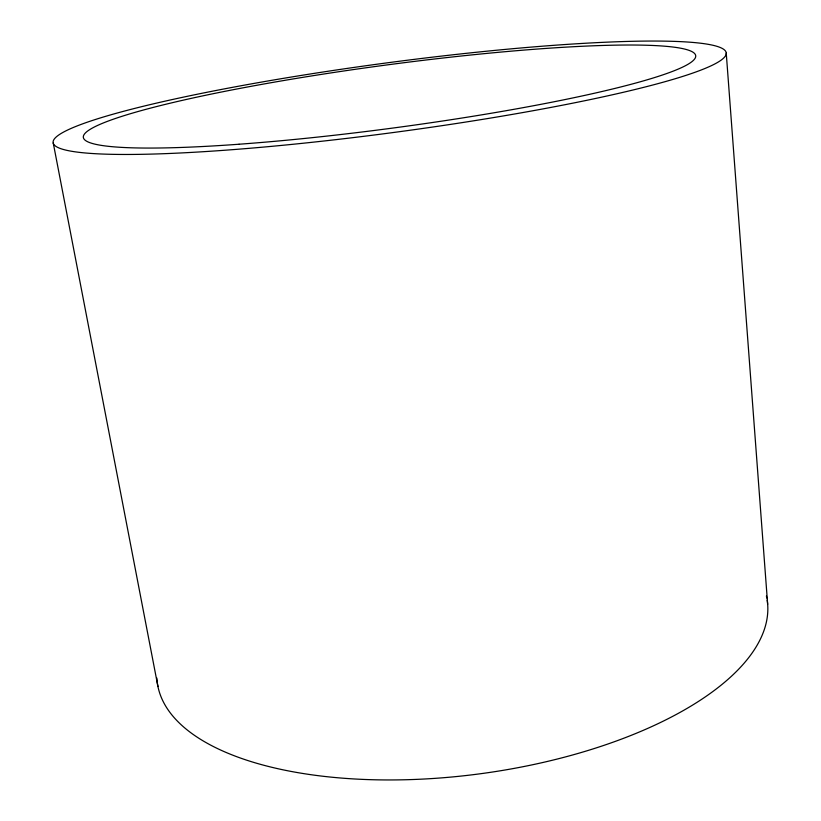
<?xml version="1.0" encoding="UTF-8"?>
<svg xmlns="http://www.w3.org/2000/svg" width="821" height="821" viewBox="0 0 821 821"><rect width="100%" height="100%" fill="white"/><g stroke="black" fill="none" stroke-linecap="round" stroke-linejoin="round"><path stroke-width="1.23" d="M53.252 143.028L157.94 686.5M726.236 53.026A339.494 34.934 -7.6 0 1 223.959 150.305A339.494 34.934 -7.6 0 1 218.899 89.93A339.494 34.934 -7.6 0 1 726.236 53.026L767.666 604.369M767.183 600.141A307.731 133.105 -7.6 0 1 475.923 774.336A307.731 133.105 -7.6 0 1 156.852 678.064M766.393 595.974A307.731 133.105 -7.6 0 1 766.824 598.047M239.055 144.229A308.87 31.67 -7.6 0 0 695.715 55.818A308.87 31.67 -7.6 0 0 233.841 89.581A308.87 31.67 -7.6 0 0 239.055 144.229"/></g></svg>
